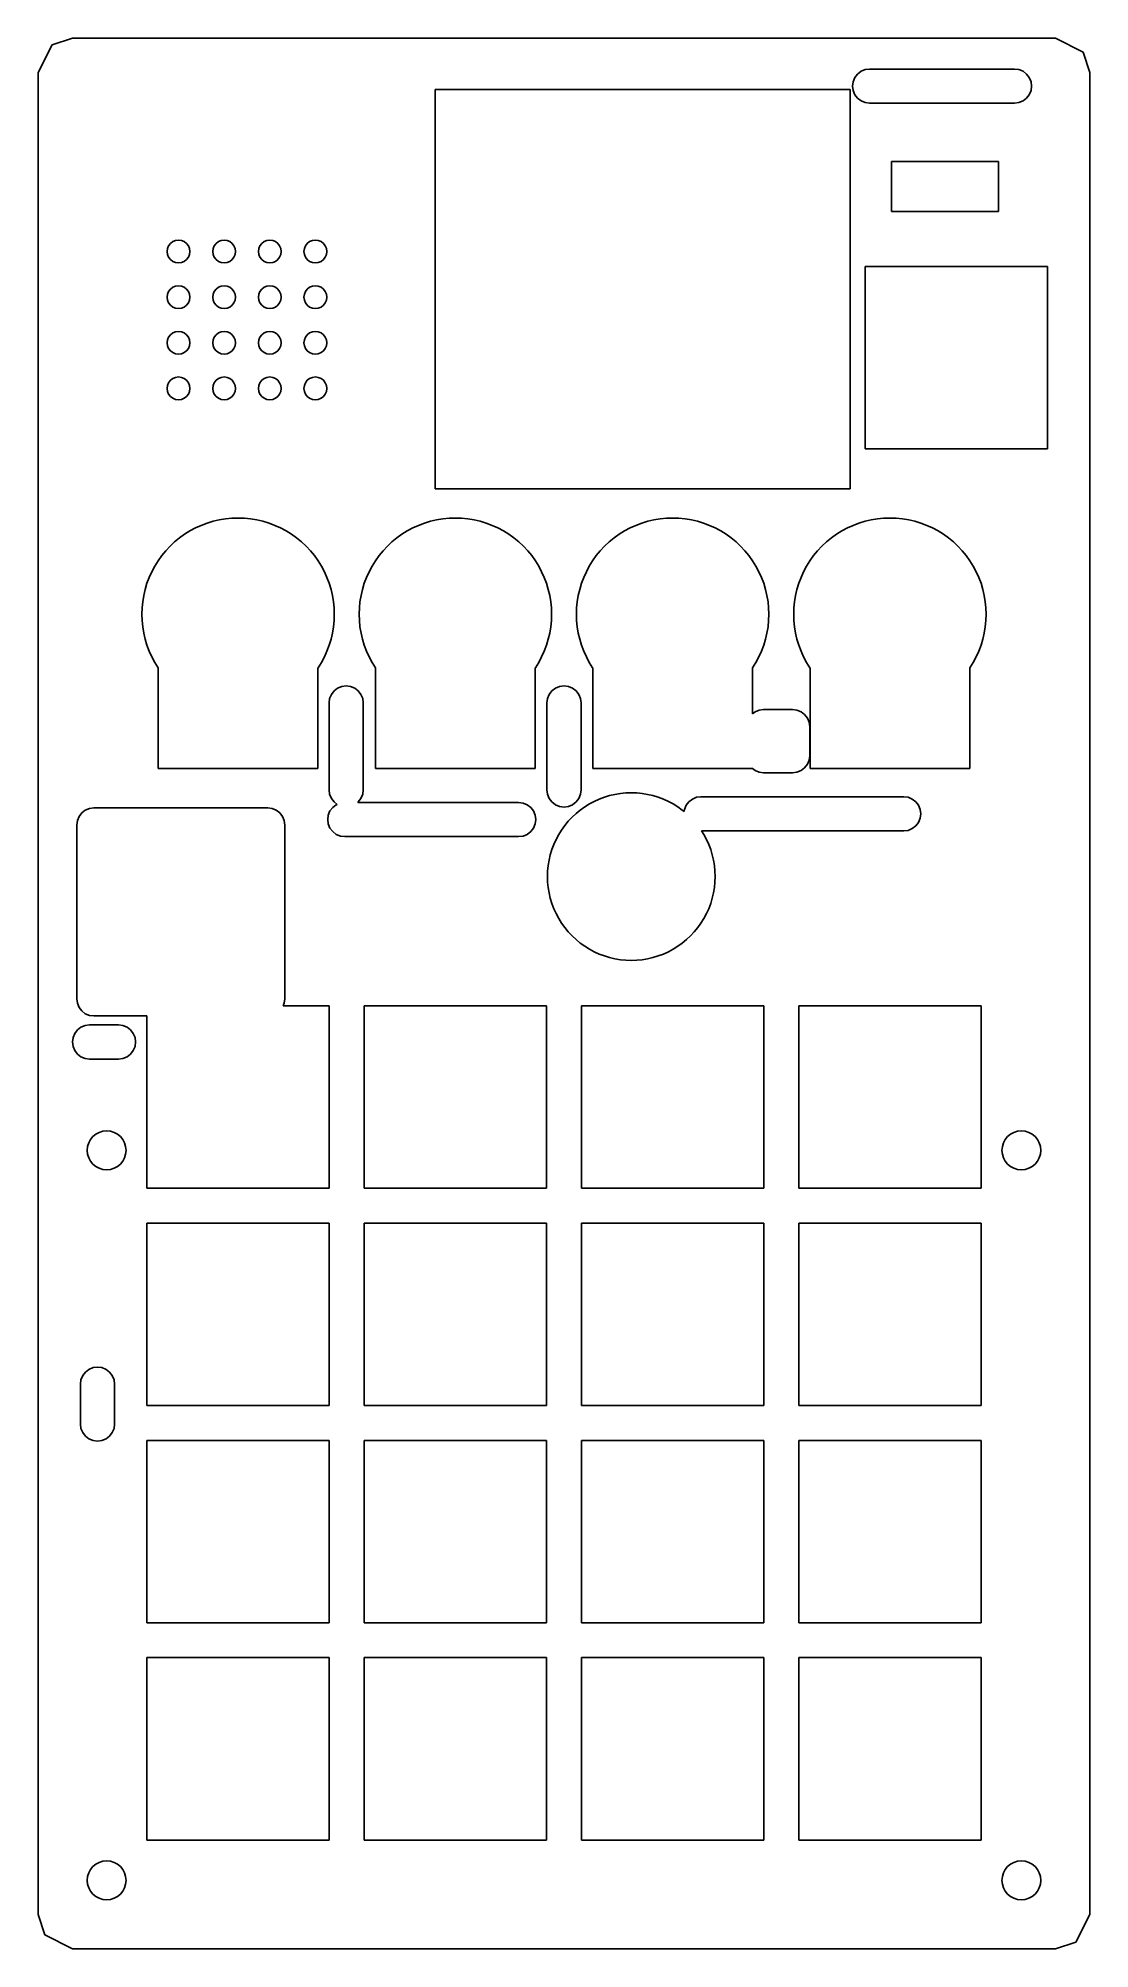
# Model space of a CAD drawing. Header units: metres. Extents: x 0 to 92, y 0 to 168.
import ezdxf

# ---------------------------------------------------------------- set-up
doc = ezdxf.new("R2010")
doc.units = ezdxf.units.M

msp = doc.modelspace()

# ---------------------------------------------------------------- linework, layer by layer
for p, q in [((3, 167.5), (1.23665, 166.927)), ((89.2, 167.5), (3, 167.5)), ((91.627, 166.263), (89.2, 167.5)), ((1.23665, 166.927), (0, 164.5)), ((92.2, 164.5), (91.627, 166.263)), ((0, 164.5), (0, 3)), ((71.601, 164.05), (71.8393, 164.361)), ((71.8393, 164.361), (72.15, 164.599)), ((72.15, 164.599), (72.5118, 164.749)), ((72.5118, 164.749), (72.9, 164.8)), ((72.9, 164.8), (85.6, 164.8)), ((85.6, 164.8), (85.9882, 164.749)), ((85.9882, 164.749), (86.35, 164.599)), ((86.35, 164.599), (86.6607, 164.361)), ((86.6607, 164.361), (86.899, 164.05)), ((92.2, 3), (92.2, 164.5)), ((34.8, 128), (34.8, 163)), ((34.8, 163), (71.2, 163)), ((71.2, 163), (71.2, 128)), ((71.4, 163.3), (71.4511, 163.688)), ((71.4511, 162.912), (71.4, 163.3)), ((71.4511, 163.688), (71.601, 164.05)), ((71.601, 162.55), (71.4511, 162.912)), ((71.8393, 162.239), (71.601, 162.55)), ((86.899, 162.55), (86.6607, 162.239)), ((86.899, 164.05), (87.0489, 163.688)), ((87.0489, 162.912), (86.899, 162.55)), ((87.0489, 163.688), (87.1, 163.3)), ((87.1, 163.3), (87.0489, 162.912)), ((72.15, 162.001), (71.8393, 162.239)), ((72.5118, 161.851), (72.15, 162.001)), ((72.9, 161.8), (72.5118, 161.851)), ((85.6, 161.8), (72.9, 161.8)), ((85.9882, 161.851), (85.6, 161.8)), ((86.35, 162.001), (85.9882, 161.851)), ((86.6607, 162.239), (86.35, 162.001)), ((74.8, 152.3), (74.8, 156.7)), ((74.8, 156.7), (84.2, 156.7)), ((84.2, 156.7), (84.2, 152.3)), ((84.2, 152.3), (74.8, 152.3)), ((11.3341, 149.059), (11.434, 149.3)), ((11.434, 149.3), (11.5929, 149.507)), ((11.5929, 149.507), (11.8, 149.666)), ((11.8, 149.666), (12.0412, 149.766)), ((12.0412, 149.766), (12.3, 149.8)), ((12.3, 149.8), (12.5588, 149.766)), ((12.5588, 149.766), (12.8, 149.666)), ((12.8, 149.666), (13.0071, 149.507)), ((13.0071, 149.507), (13.166, 149.3)), ((13.166, 149.3), (13.2659, 149.059)), ((15.3341, 149.059), (15.434, 149.3)), ((15.434, 149.3), (15.5929, 149.507)), ((15.5929, 149.507), (15.8, 149.666)), ((15.8, 149.666), (16.0412, 149.766)), ((16.0412, 149.766), (16.3, 149.8)), ((16.3, 149.8), (16.5588, 149.766)), ((16.5588, 149.766), (16.8, 149.666)), ((16.8, 149.666), (17.0071, 149.507)), ((17.0071, 149.507), (17.166, 149.3)), ((17.166, 149.3), (17.2659, 149.059)), ((19.3341, 149.059), (19.434, 149.3)), ((19.434, 149.3), (19.5929, 149.507)), ((19.5929, 149.507), (19.8, 149.666)), ((19.8, 149.666), (20.0412, 149.766)), ((20.0412, 149.766), (20.3, 149.8)), ((20.3, 149.8), (20.5588, 149.766)), ((20.5588, 149.766), (20.8, 149.666)), ((20.8, 149.666), (21.0071, 149.507)), ((21.0071, 149.507), (21.166, 149.3)), ((21.166, 149.3), (21.2659, 149.059)), ((23.3341, 149.059), (23.434, 149.3)), ((23.434, 149.3), (23.5929, 149.507)), ((23.5929, 149.507), (23.8, 149.666)), ((23.8, 149.666), (24.0412, 149.766)), ((24.0412, 149.766), (24.3, 149.8)), ((24.3, 149.8), (24.5588, 149.766)), ((24.5588, 149.766), (24.8, 149.666)), ((24.8, 149.666), (25.0071, 149.507)), ((25.0071, 149.507), (25.166, 149.3)), ((25.166, 149.3), (25.2659, 149.059)), ((11.3, 148.8), (11.3341, 149.059)), ((11.3341, 148.541), (11.3, 148.8)), ((11.434, 148.3), (11.3341, 148.541)), ((11.5929, 148.093), (11.434, 148.3)), ((11.8, 147.934), (11.5929, 148.093)), ((12.0412, 147.834), (11.8, 147.934)), ((12.3, 147.8), (12.0412, 147.834)), ((12.5588, 147.834), (12.3, 147.8)), ((12.8, 147.934), (12.5588, 147.834)), ((13.0071, 148.093), (12.8, 147.934)), ((13.166, 148.3), (13.0071, 148.093)), ((13.2659, 148.541), (13.166, 148.3)), ((13.2659, 149.059), (13.3, 148.8)), ((13.3, 148.8), (13.2659, 148.541)), ((15.3, 148.8), (15.3341, 149.059)), ((15.3341, 148.541), (15.3, 148.8)), ((15.434, 148.3), (15.3341, 148.541)), ((15.5929, 148.093), (15.434, 148.3)), ((15.8, 147.934), (15.5929, 148.093)), ((16.0412, 147.834), (15.8, 147.934)), ((16.3, 147.8), (16.0412, 147.834)), ((16.5588, 147.834), (16.3, 147.8)), ((16.8, 147.934), (16.5588, 147.834)), ((17.0071, 148.093), (16.8, 147.934)), ((17.166, 148.3), (17.0071, 148.093)), ((17.2659, 148.541), (17.166, 148.3)), ((17.2659, 149.059), (17.3, 148.8)), ((17.3, 148.8), (17.2659, 148.541)), ((19.3, 148.8), (19.3341, 149.059)), ((19.3341, 148.541), (19.3, 148.8)), ((19.434, 148.3), (19.3341, 148.541)), ((19.5929, 148.093), (19.434, 148.3)), ((19.8, 147.934), (19.5929, 148.093)), ((20.0412, 147.834), (19.8, 147.934)), ((20.3, 147.8), (20.0412, 147.834)), ((20.5588, 147.834), (20.3, 147.8)), ((20.8, 147.934), (20.5588, 147.834)), ((21.0071, 148.093), (20.8, 147.934)), ((21.166, 148.3), (21.0071, 148.093)), ((21.2659, 148.541), (21.166, 148.3)), ((21.2659, 149.059), (21.3, 148.8)), ((21.3, 148.8), (21.2659, 148.541)), ((23.3, 148.8), (23.3341, 149.059)), ((23.3341, 148.541), (23.3, 148.8)), ((23.434, 148.3), (23.3341, 148.541)), ((23.5929, 148.093), (23.434, 148.3)), ((23.8, 147.934), (23.5929, 148.093)), ((24.0412, 147.834), (23.8, 147.934)), ((24.3, 147.8), (24.0412, 147.834)), ((24.5588, 147.834), (24.3, 147.8)), ((24.8, 147.934), (24.5588, 147.834)), ((25.0071, 148.093), (24.8, 147.934)), ((25.166, 148.3), (25.0071, 148.093)), ((25.2659, 148.541), (25.166, 148.3)), ((25.2659, 149.059), (25.3, 148.8)), ((25.3, 148.8), (25.2659, 148.541)), ((72.5, 131.5), (72.5, 147.5)), ((72.5, 147.5), (88.5, 147.5)), ((88.5, 147.5), (88.5, 131.5)), ((11.8, 145.666), (12.0412, 145.766)), ((12.0412, 145.766), (12.3, 145.8)), ((12.3, 145.8), (12.5588, 145.766)), ((12.5588, 145.766), (12.8, 145.666)), ((15.8, 145.666), (16.0412, 145.766)), ((16.0412, 145.766), (16.3, 145.8)), ((16.3, 145.8), (16.5588, 145.766)), ((16.5588, 145.766), (16.8, 145.666)), ((19.8, 145.666), (20.0412, 145.766)), ((20.0412, 145.766), (20.3, 145.8)), ((20.3, 145.8), (20.5588, 145.766)), ((20.5588, 145.766), (20.8, 145.666)), ((23.8, 145.666), (24.0412, 145.766)), ((24.0412, 145.766), (24.3, 145.8)), ((24.3, 145.8), (24.5588, 145.766)), ((24.5588, 145.766), (24.8, 145.666)), ((11.3, 144.8), (11.3341, 145.059)), ((11.3341, 144.541), (11.3, 144.8)), ((11.3341, 145.059), (11.434, 145.3)), ((11.434, 144.3), (11.3341, 144.541)), ((11.434, 145.3), (11.5929, 145.507)), ((11.5929, 144.093), (11.434, 144.3)), ((11.5929, 145.507), (11.8, 145.666)), ((11.8, 143.934), (11.5929, 144.093)), ((12.8, 145.666), (13.0071, 145.507)), ((13.0071, 144.093), (12.8, 143.934)), ((13.0071, 145.507), (13.166, 145.3)), ((13.166, 144.3), (13.0071, 144.093)), ((13.166, 145.3), (13.2659, 145.059)), ((13.2659, 144.541), (13.166, 144.3)), ((13.2659, 145.059), (13.3, 144.8)), ((13.3, 144.8), (13.2659, 144.541)), ((15.3, 144.8), (15.3341, 145.059)), ((15.3341, 144.541), (15.3, 144.8)), ((15.3341, 145.059), (15.434, 145.3)), ((15.434, 144.3), (15.3341, 144.541)), ((15.434, 145.3), (15.5929, 145.507)), ((15.5929, 144.093), (15.434, 144.3)), ((15.5929, 145.507), (15.8, 145.666)), ((15.8, 143.934), (15.5929, 144.093)), ((16.8, 145.666), (17.0071, 145.507)), ((17.0071, 144.093), (16.8, 143.934)), ((17.0071, 145.507), (17.166, 145.3)), ((17.166, 144.3), (17.0071, 144.093)), ((17.166, 145.3), (17.2659, 145.059)), ((17.2659, 144.541), (17.166, 144.3)), ((17.2659, 145.059), (17.3, 144.8)), ((17.3, 144.8), (17.2659, 144.541)), ((19.3, 144.8), (19.3341, 145.059)), ((19.3341, 144.541), (19.3, 144.8)), ((19.3341, 145.059), (19.434, 145.3)), ((19.434, 144.3), (19.3341, 144.541)), ((19.434, 145.3), (19.5929, 145.507)), ((19.5929, 144.093), (19.434, 144.3)), ((19.5929, 145.507), (19.8, 145.666)), ((19.8, 143.934), (19.5929, 144.093)), ((20.8, 145.666), (21.0071, 145.507)), ((21.0071, 144.093), (20.8, 143.934)), ((21.0071, 145.507), (21.166, 145.3)), ((21.166, 144.3), (21.0071, 144.093)), ((21.166, 145.3), (21.2659, 145.059)), ((21.2659, 144.541), (21.166, 144.3)), ((21.2659, 145.059), (21.3, 144.8)), ((21.3, 144.8), (21.2659, 144.541)), ((23.3, 144.8), (23.3341, 145.059)), ((23.3341, 144.541), (23.3, 144.8)), ((23.3341, 145.059), (23.434, 145.3)), ((23.434, 144.3), (23.3341, 144.541)), ((23.434, 145.3), (23.5929, 145.507)), ((23.5929, 144.093), (23.434, 144.3)), ((23.5929, 145.507), (23.8, 145.666)), ((23.8, 143.934), (23.5929, 144.093)), ((24.8, 145.666), (25.0071, 145.507)), ((25.0071, 144.093), (24.8, 143.934)), ((25.0071, 145.507), (25.166, 145.3)), ((25.166, 144.3), (25.0071, 144.093)), ((25.166, 145.3), (25.2659, 145.059)), ((25.2659, 144.541), (25.166, 144.3)), ((25.2659, 145.059), (25.3, 144.8)), ((25.3, 144.8), (25.2659, 144.541)), ((12.0412, 143.834), (11.8, 143.934)), ((12.3, 143.8), (12.0412, 143.834)), ((12.5588, 143.834), (12.3, 143.8)), ((12.8, 143.934), (12.5588, 143.834)), ((16.0412, 143.834), (15.8, 143.934)), ((16.3, 143.8), (16.0412, 143.834)), ((16.5588, 143.834), (16.3, 143.8)), ((16.8, 143.934), (16.5588, 143.834)), ((20.0412, 143.834), (19.8, 143.934)), ((20.3, 143.8), (20.0412, 143.834)), ((20.5588, 143.834), (20.3, 143.8)), ((20.8, 143.934), (20.5588, 143.834)), ((24.0412, 143.834), (23.8, 143.934)), ((24.3, 143.8), (24.0412, 143.834)), ((24.5588, 143.834), (24.3, 143.8)), ((24.8, 143.934), (24.5588, 143.834)), ((11.3, 140.8), (11.3341, 141.059)), ((11.3341, 140.541), (11.3, 140.8)), ((11.3341, 141.059), (11.434, 141.3)), ((11.434, 141.3), (11.5929, 141.507)), ((11.5929, 141.507), (11.8, 141.666)), ((11.8, 141.666), (12.0412, 141.766)), ((12.0412, 141.766), (12.3, 141.8)), ((12.3, 141.8), (12.5588, 141.766)), ((12.5588, 141.766), (12.8, 141.666)), ((12.8, 141.666), (13.0071, 141.507)), ((13.0071, 141.507), (13.166, 141.3)), ((13.166, 141.3), (13.2659, 141.059)), ((13.2659, 141.059), (13.3, 140.8)), ((13.3, 140.8), (13.2659, 140.541)), ((15.3, 140.8), (15.3341, 141.059)), ((15.3341, 140.541), (15.3, 140.8)), ((15.3341, 141.059), (15.434, 141.3)), ((15.434, 141.3), (15.5929, 141.507)), ((15.5929, 141.507), (15.8, 141.666)), ((15.8, 141.666), (16.0412, 141.766)), ((16.0412, 141.766), (16.3, 141.8)), ((16.3, 141.8), (16.5588, 141.766)), ((16.5588, 141.766), (16.8, 141.666)), ((16.8, 141.666), (17.0071, 141.507)), ((17.0071, 141.507), (17.166, 141.3)), ((17.166, 141.3), (17.2659, 141.059)), ((17.2659, 141.059), (17.3, 140.8)), ((17.3, 140.8), (17.2659, 140.541)), ((19.3, 140.8), (19.3341, 141.059)), ((19.3341, 140.541), (19.3, 140.8)), ((19.3341, 141.059), (19.434, 141.3)), ((19.434, 141.3), (19.5929, 141.507)), ((19.5929, 141.507), (19.8, 141.666)), ((19.8, 141.666), (20.0412, 141.766)), ((20.0412, 141.766), (20.3, 141.8)), ((20.3, 141.8), (20.5588, 141.766)), ((20.5588, 141.766), (20.8, 141.666)), ((20.8, 141.666), (21.0071, 141.507)), ((21.0071, 141.507), (21.166, 141.3)), ((21.166, 141.3), (21.2659, 141.059)), ((21.2659, 141.059), (21.3, 140.8)), ((21.3, 140.8), (21.2659, 140.541)), ((23.3, 140.8), (23.3341, 141.059)), ((23.3341, 140.541), (23.3, 140.8)), ((23.3341, 141.059), (23.434, 141.3)), ((23.434, 141.3), (23.5929, 141.507)), ((23.5929, 141.507), (23.8, 141.666)), ((23.8, 141.666), (24.0412, 141.766)), ((24.0412, 141.766), (24.3, 141.8)), ((24.3, 141.8), (24.5588, 141.766)), ((24.5588, 141.766), (24.8, 141.666)), ((24.8, 141.666), (25.0071, 141.507)), ((25.0071, 141.507), (25.166, 141.3)), ((25.166, 141.3), (25.2659, 141.059)), ((25.2659, 141.059), (25.3, 140.8)), ((25.3, 140.8), (25.2659, 140.541)), ((11.434, 140.3), (11.3341, 140.541)), ((11.5929, 140.093), (11.434, 140.3)), ((11.8, 139.934), (11.5929, 140.093)), ((12.0412, 139.834), (11.8, 139.934)), ((12.3, 139.8), (12.0412, 139.834)), ((12.5588, 139.834), (12.3, 139.8)), ((12.8, 139.934), (12.5588, 139.834)), ((13.0071, 140.093), (12.8, 139.934)), ((13.166, 140.3), (13.0071, 140.093)), ((13.2659, 140.541), (13.166, 140.3)), ((15.434, 140.3), (15.3341, 140.541)), ((15.5929, 140.093), (15.434, 140.3)), ((15.8, 139.934), (15.5929, 140.093)), ((16.0412, 139.834), (15.8, 139.934)), ((16.3, 139.8), (16.0412, 139.834)), ((16.5588, 139.834), (16.3, 139.8)), ((16.8, 139.934), (16.5588, 139.834)), ((17.0071, 140.093), (16.8, 139.934)), ((17.166, 140.3), (17.0071, 140.093)), ((17.2659, 140.541), (17.166, 140.3)), ((19.434, 140.3), (19.3341, 140.541)), ((19.5929, 140.093), (19.434, 140.3)), ((19.8, 139.934), (19.5929, 140.093)), ((20.0412, 139.834), (19.8, 139.934)), ((20.3, 139.8), (20.0412, 139.834)), ((20.5588, 139.834), (20.3, 139.8)), ((20.8, 139.934), (20.5588, 139.834)), ((21.0071, 140.093), (20.8, 139.934)), ((21.166, 140.3), (21.0071, 140.093)), ((21.2659, 140.541), (21.166, 140.3)), ((23.434, 140.3), (23.3341, 140.541)), ((23.5929, 140.093), (23.434, 140.3)), ((23.8, 139.934), (23.5929, 140.093)), ((24.0412, 139.834), (23.8, 139.934)), ((24.3, 139.8), (24.0412, 139.834)), ((24.5588, 139.834), (24.3, 139.8)), ((24.8, 139.934), (24.5588, 139.834)), ((25.0071, 140.093), (24.8, 139.934)), ((25.166, 140.3), (25.0071, 140.093)), ((25.2659, 140.541), (25.166, 140.3)), ((11.434, 137.3), (11.5929, 137.507)), ((11.5929, 137.507), (11.8, 137.666)), ((11.8, 137.666), (12.0412, 137.766)), ((12.0412, 137.766), (12.3, 137.8)), ((12.3, 137.8), (12.5588, 137.766)), ((12.5588, 137.766), (12.8, 137.666)), ((12.8, 137.666), (13.0071, 137.507)), ((13.0071, 137.507), (13.166, 137.3)), ((15.434, 137.3), (15.5929, 137.507)), ((15.5929, 137.507), (15.8, 137.666)), ((15.8, 137.666), (16.0412, 137.766)), ((16.0412, 137.766), (16.3, 137.8)), ((16.3, 137.8), (16.5588, 137.766)), ((16.5588, 137.766), (16.8, 137.666)), ((16.8, 137.666), (17.0071, 137.507)), ((17.0071, 137.507), (17.166, 137.3)), ((19.434, 137.3), (19.5929, 137.507)), ((19.5929, 137.507), (19.8, 137.666)), ((19.8, 137.666), (20.0412, 137.766)), ((20.0412, 137.766), (20.3, 137.8)), ((20.3, 137.8), (20.5588, 137.766)), ((20.5588, 137.766), (20.8, 137.666)), ((20.8, 137.666), (21.0071, 137.507)), ((21.0071, 137.507), (21.166, 137.3)), ((23.434, 137.3), (23.5929, 137.507)), ((23.5929, 137.507), (23.8, 137.666)), ((23.8, 137.666), (24.0412, 137.766)), ((24.0412, 137.766), (24.3, 137.8)), ((24.3, 137.8), (24.5588, 137.766)), ((24.5588, 137.766), (24.8, 137.666)), ((24.8, 137.666), (25.0071, 137.507)), ((25.0071, 137.507), (25.166, 137.3)), ((11.3, 136.8), (11.3341, 137.059)), ((11.3341, 136.541), (11.3, 136.8)), ((11.3341, 137.059), (11.434, 137.3)), ((11.434, 136.3), (11.3341, 136.541)), ((11.5929, 136.093), (11.434, 136.3)), ((11.8, 135.934), (11.5929, 136.093)), ((12.0412, 135.834), (11.8, 135.934)), ((12.3, 135.8), (12.0412, 135.834)), ((12.5588, 135.834), (12.3, 135.8)), ((12.8, 135.934), (12.5588, 135.834)), ((13.0071, 136.093), (12.8, 135.934)), ((13.166, 136.3), (13.0071, 136.093)), ((13.166, 137.3), (13.2659, 137.059)), ((13.2659, 136.541), (13.166, 136.3)), ((13.2659, 137.059), (13.3, 136.8)), ((13.3, 136.8), (13.2659, 136.541)), ((15.3, 136.8), (15.3341, 137.059)), ((15.3341, 136.541), (15.3, 136.8)), ((15.3341, 137.059), (15.434, 137.3)), ((15.434, 136.3), (15.3341, 136.541)), ((15.5929, 136.093), (15.434, 136.3)), ((15.8, 135.934), (15.5929, 136.093)), ((16.0412, 135.834), (15.8, 135.934)), ((16.3, 135.8), (16.0412, 135.834)), ((16.5588, 135.834), (16.3, 135.8)), ((16.8, 135.934), (16.5588, 135.834)), ((17.0071, 136.093), (16.8, 135.934)), ((17.166, 136.3), (17.0071, 136.093)), ((17.166, 137.3), (17.2659, 137.059)), ((17.2659, 136.541), (17.166, 136.3)), ((17.2659, 137.059), (17.3, 136.8)), ((17.3, 136.8), (17.2659, 136.541)), ((19.3, 136.8), (19.3341, 137.059)), ((19.3341, 136.541), (19.3, 136.8)), ((19.3341, 137.059), (19.434, 137.3)), ((19.434, 136.3), (19.3341, 136.541)), ((19.5929, 136.093), (19.434, 136.3)), ((19.8, 135.934), (19.5929, 136.093)), ((20.0412, 135.834), (19.8, 135.934)), ((20.3, 135.8), (20.0412, 135.834)), ((20.5588, 135.834), (20.3, 135.8)), ((20.8, 135.934), (20.5588, 135.834)), ((21.0071, 136.093), (20.8, 135.934)), ((21.166, 136.3), (21.0071, 136.093)), ((21.166, 137.3), (21.2659, 137.059)), ((21.2659, 136.541), (21.166, 136.3)), ((21.2659, 137.059), (21.3, 136.8)), ((21.3, 136.8), (21.2659, 136.541)), ((23.3, 136.8), (23.3341, 137.059)), ((23.3341, 136.541), (23.3, 136.8)), ((23.3341, 137.059), (23.434, 137.3)), ((23.434, 136.3), (23.3341, 136.541)), ((23.5929, 136.093), (23.434, 136.3)), ((23.8, 135.934), (23.5929, 136.093)), ((24.0412, 135.834), (23.8, 135.934)), ((24.3, 135.8), (24.0412, 135.834)), ((24.5588, 135.834), (24.3, 135.8)), ((24.8, 135.934), (24.5588, 135.834)), ((25.0071, 136.093), (24.8, 135.934)), ((25.166, 136.3), (25.0071, 136.093)), ((25.166, 137.3), (25.2659, 137.059)), ((25.2659, 136.541), (25.166, 136.3)), ((25.2659, 137.059), (25.3, 136.8)), ((25.3, 136.8), (25.2659, 136.541)), ((88.5, 131.5), (72.5, 131.5)), ((71.2, 128), (34.8, 128)), ((12.3901, 123.692), (12.8388, 124.013)), ((12.8388, 124.013), (13.3075, 124.305)), ((13.3075, 124.305), (13.7943, 124.565)), ((13.7943, 124.565), (14.2971, 124.793)), ((14.2971, 124.793), (14.8136, 124.987)), ((14.8136, 124.987), (15.3419, 125.148)), ((15.3419, 125.148), (15.8794, 125.273)), ((15.8794, 125.273), (16.424, 125.363)), ((16.424, 125.363), (16.9733, 125.417)), ((16.9733, 125.417), (17.525, 125.435)), ((17.525, 125.435), (18.0767, 125.417)), ((18.0767, 125.417), (18.626, 125.363)), ((18.626, 125.363), (19.1706, 125.273)), ((19.1706, 125.273), (19.7081, 125.148)), ((19.7081, 125.148), (20.2363, 124.987)), ((20.2363, 124.987), (20.7529, 124.793)), ((20.7529, 124.793), (21.2557, 124.565)), ((21.2557, 124.565), (21.7425, 124.305)), ((21.7425, 124.305), (22.2112, 124.013)), ((22.2112, 124.013), (22.6599, 123.692)), ((31.4401, 123.692), (31.8888, 124.013)), ((31.8888, 124.013), (32.3575, 124.305)), ((32.3575, 124.305), (32.8443, 124.565)), ((32.8443, 124.565), (33.3471, 124.793)), ((33.3471, 124.793), (33.8636, 124.987)), ((33.8636, 124.987), (34.3919, 125.148)), ((34.3919, 125.148), (34.9294, 125.273)), ((34.9294, 125.273), (35.474, 125.363)), ((35.474, 125.363), (36.0233, 125.417)), ((36.0233, 125.417), (36.575, 125.435)), ((36.575, 125.435), (37.1267, 125.417)), ((37.1267, 125.417), (37.676, 125.363)), ((37.676, 125.363), (38.2206, 125.273)), ((38.2206, 125.273), (38.7581, 125.148)), ((38.7581, 125.148), (39.2863, 124.987)), ((39.2863, 124.987), (39.8029, 124.793)), ((39.8029, 124.793), (40.3057, 124.565)), ((40.3057, 124.565), (40.7925, 124.305)), ((40.7925, 124.305), (41.2612, 124.013)), ((41.2612, 124.013), (41.7099, 123.692)), ((50.4901, 123.692), (50.9388, 124.013)), ((50.9388, 124.013), (51.4075, 124.305)), ((51.4075, 124.305), (51.8943, 124.565)), ((51.8943, 124.565), (52.3971, 124.793)), ((52.3971, 124.793), (52.9137, 124.987)), ((52.9137, 124.987), (53.4418, 125.148)), ((53.4418, 125.148), (53.9794, 125.273)), ((53.9794, 125.273), (54.524, 125.363)), ((54.524, 125.363), (55.0733, 125.417)), ((55.0733, 125.417), (55.625, 125.435)), ((55.625, 125.435), (56.1767, 125.417)), ((56.1767, 125.417), (56.726, 125.363)), ((56.726, 125.363), (57.2706, 125.273)), ((57.2706, 125.273), (57.8081, 125.148)), ((57.8081, 125.148), (58.3363, 124.987)), ((58.3363, 124.987), (58.8529, 124.793)), ((58.8529, 124.793), (59.3557, 124.565)), ((59.3557, 124.565), (59.8425, 124.305)), ((59.8425, 124.305), (60.3112, 124.013)), ((60.3112, 124.013), (60.7599, 123.692)), ((69.5401, 123.692), (69.9888, 124.013)), ((69.9888, 124.013), (70.4575, 124.305)), ((70.4575, 124.305), (70.9443, 124.565)), ((70.9443, 124.565), (71.4471, 124.793)), ((71.4471, 124.793), (71.9637, 124.987)), ((71.9637, 124.987), (72.4919, 125.148)), ((72.4919, 125.148), (73.0294, 125.273)), ((73.0294, 125.273), (73.574, 125.363)), ((73.574, 125.363), (74.1233, 125.417)), ((74.1233, 125.417), (74.675, 125.435)), ((74.675, 125.435), (75.2267, 125.417)), ((75.2267, 125.417), (75.776, 125.363)), ((75.776, 125.363), (76.3206, 125.273)), ((76.3206, 125.273), (76.8581, 125.148)), ((76.8581, 125.148), (77.3863, 124.987)), ((77.3863, 124.987), (77.9029, 124.793)), ((77.9029, 124.793), (78.4057, 124.565)), ((78.4057, 124.565), (78.8925, 124.305)), ((78.8925, 124.305), (79.3612, 124.013)), ((79.3612, 124.013), (79.8099, 123.692)), ((10.8331, 122.135), (11.1832, 122.562)), ((11.1832, 122.562), (11.5605, 122.964)), ((11.5605, 122.964), (11.9634, 123.342)), ((11.9634, 123.342), (12.3901, 123.692)), ((22.6599, 123.692), (23.0866, 123.342)), ((23.0866, 123.342), (23.4894, 122.964)), ((23.4894, 122.964), (23.8668, 122.562)), ((23.8668, 122.562), (24.2169, 122.135)), ((29.8831, 122.135), (30.2332, 122.562)), ((30.2332, 122.562), (30.6105, 122.964)), ((30.6105, 122.964), (31.0134, 123.342)), ((31.0134, 123.342), (31.4401, 123.692)), ((41.7099, 123.692), (42.1366, 123.342)), ((42.1366, 123.342), (42.5394, 122.964)), ((42.5394, 122.964), (42.9168, 122.562)), ((42.9168, 122.562), (43.2669, 122.135)), ((48.9331, 122.135), (49.2832, 122.562)), ((49.2832, 122.562), (49.6606, 122.964)), ((49.6606, 122.964), (50.0634, 123.342)), ((50.0634, 123.342), (50.4901, 123.692)), ((60.7599, 123.692), (61.1866, 123.342)), ((61.1866, 123.342), (61.5894, 122.964)), ((61.5894, 122.964), (61.9668, 122.562)), ((61.9668, 122.562), (62.3169, 122.135)), ((67.9831, 122.135), (68.3332, 122.562)), ((68.3332, 122.562), (68.7105, 122.964)), ((68.7105, 122.964), (69.1134, 123.342)), ((69.1134, 123.342), (69.5401, 123.692)), ((79.8099, 123.692), (80.2366, 123.342)), ((80.2366, 123.342), (80.6394, 122.964)), ((80.6394, 122.964), (81.0168, 122.562)), ((81.0168, 122.562), (81.3669, 122.135)), ((9.73207, 120.228), (9.95987, 120.731)), ((9.95987, 120.731), (10.2201, 121.217)), ((10.2201, 121.217), (10.5116, 121.686)), ((10.5116, 121.686), (10.8331, 122.135)), ((24.2169, 122.135), (24.5384, 121.686)), ((24.5384, 121.686), (24.8299, 121.217)), ((24.8299, 121.217), (25.0901, 120.731)), ((25.0901, 120.731), (25.3179, 120.228)), ((28.7821, 120.228), (29.0099, 120.731)), ((29.0099, 120.731), (29.2701, 121.217)), ((29.2701, 121.217), (29.5615, 121.686)), ((29.5615, 121.686), (29.8831, 122.135)), ((43.2669, 122.135), (43.5884, 121.686)), ((43.5884, 121.686), (43.8799, 121.217)), ((43.8799, 121.217), (44.1401, 120.731)), ((44.1401, 120.731), (44.3679, 120.228)), ((47.8321, 120.228), (48.0599, 120.731)), ((48.0599, 120.731), (48.3201, 121.217)), ((48.3201, 121.217), (48.6115, 121.686)), ((48.6115, 121.686), (48.9331, 122.135)), ((62.3169, 122.135), (62.6384, 121.686)), ((62.6384, 121.686), (62.9299, 121.217)), ((62.9299, 121.217), (63.1901, 120.731)), ((63.1901, 120.731), (63.4179, 120.228)), ((66.8821, 120.228), (67.1099, 120.731)), ((67.1099, 120.731), (67.3701, 121.217)), ((67.3701, 121.217), (67.6615, 121.686)), ((67.6615, 121.686), (67.9831, 122.135)), ((81.3669, 122.135), (81.6884, 121.686)), ((81.6884, 121.686), (81.9799, 121.217)), ((81.9799, 121.217), (82.2401, 120.731)), ((82.2401, 120.731), (82.4679, 120.228)), ((9.25208, 118.646), (9.37741, 119.183)), ((9.37741, 119.183), (9.53764, 119.711)), ((9.53764, 119.711), (9.73207, 120.228)), ((25.3179, 120.228), (25.5123, 119.711)), ((25.5123, 119.711), (25.6726, 119.183)), ((25.6726, 119.183), (25.7979, 118.646)), ((28.3021, 118.646), (28.4274, 119.183)), ((28.4274, 119.183), (28.5876, 119.711)), ((28.5876, 119.711), (28.7821, 120.228)), ((44.3679, 120.228), (44.5623, 119.711)), ((44.5623, 119.711), (44.7226, 119.183)), ((44.7226, 119.183), (44.8479, 118.646)), ((47.3521, 118.646), (47.4774, 119.183)), ((47.4774, 119.183), (47.6376, 119.711)), ((47.6376, 119.711), (47.8321, 120.228)), ((63.4179, 120.228), (63.6124, 119.711)), ((63.6124, 119.711), (63.7726, 119.183)), ((63.7726, 119.183), (63.8979, 118.646)), ((66.4021, 118.646), (66.5274, 119.183)), ((66.5274, 119.183), (66.6876, 119.711)), ((66.6876, 119.711), (66.8821, 120.228)), ((82.4679, 120.228), (82.6624, 119.711)), ((82.6624, 119.711), (82.8226, 119.183)), ((82.8226, 119.183), (82.9479, 118.646)), ((9.09, 117), (9.10805, 117.552)), ((9.10805, 117.552), (9.16216, 118.101)), ((9.16216, 118.101), (9.25208, 118.646)), ((25.7979, 118.646), (25.8878, 118.101)), ((25.8878, 118.101), (25.9419, 117.552)), ((25.9419, 117.552), (25.96, 117)), ((28.14, 117), (28.1581, 117.552)), ((28.1581, 117.552), (28.2122, 118.101)), ((28.2122, 118.101), (28.3021, 118.646)), ((44.8479, 118.646), (44.9378, 118.101)), ((44.9378, 118.101), (44.9919, 117.552)), ((44.9919, 117.552), (45.01, 117)), ((47.19, 117), (47.2081, 117.552)), ((47.2081, 117.552), (47.2622, 118.101)), ((47.2622, 118.101), (47.3521, 118.646)), ((63.8979, 118.646), (63.9878, 118.101)), ((63.9878, 118.101), (64.0419, 117.552)), ((64.0419, 117.552), (64.06, 117)), ((66.24, 117), (66.2581, 117.552)), ((66.2581, 117.552), (66.3121, 118.101)), ((66.3121, 118.101), (66.4021, 118.646)), ((82.9479, 118.646), (83.0378, 118.101)), ((83.0378, 118.101), (83.0919, 117.552)), ((83.0919, 117.552), (83.11, 117)), ((9.10805, 116.448), (9.09, 117)), ((9.16216, 115.899), (9.10805, 116.448)), ((9.25208, 115.354), (9.16216, 115.899)), ((25.8878, 115.899), (25.7979, 115.354)), ((25.9419, 116.448), (25.8878, 115.899)), ((25.96, 117), (25.9419, 116.448)), ((28.1581, 116.448), (28.14, 117)), ((28.2122, 115.899), (28.1581, 116.448)), ((28.3021, 115.354), (28.2122, 115.899)), ((44.9378, 115.899), (44.8479, 115.354)), ((44.9919, 116.448), (44.9378, 115.899)), ((45.01, 117), (44.9919, 116.448)), ((47.2081, 116.448), (47.19, 117)), ((47.2622, 115.899), (47.2081, 116.448)), ((47.3521, 115.354), (47.2622, 115.899)), ((63.9878, 115.899), (63.8979, 115.354)), ((64.0419, 116.448), (63.9878, 115.899)), ((64.06, 117), (64.0419, 116.448)), ((66.2581, 116.448), (66.24, 117)), ((66.3121, 115.899), (66.2581, 116.448)), ((66.4021, 115.354), (66.3121, 115.899)), ((83.0378, 115.899), (82.9479, 115.354)), ((83.0919, 116.448), (83.0378, 115.899)), ((83.11, 117), (83.0919, 116.448)), ((9.37741, 114.817), (9.25208, 115.354)), ((9.53764, 114.289), (9.37741, 114.817)), ((9.73207, 113.772), (9.53764, 114.289)), ((25.5123, 114.289), (25.3179, 113.772)), ((25.6726, 114.817), (25.5123, 114.289)), ((25.7979, 115.354), (25.6726, 114.817)), ((28.4274, 114.817), (28.3021, 115.354)), ((28.5876, 114.289), (28.4274, 114.817)), ((28.7821, 113.772), (28.5876, 114.289)), ((44.5623, 114.289), (44.3679, 113.772)), ((44.7226, 114.817), (44.5623, 114.289)), ((44.8479, 115.354), (44.7226, 114.817)), ((47.4774, 114.817), (47.3521, 115.354)), ((47.6376, 114.289), (47.4774, 114.817)), ((47.8321, 113.772), (47.6376, 114.289)), ((63.6124, 114.289), (63.4179, 113.772)), ((63.7726, 114.817), (63.6124, 114.289)), ((63.8979, 115.354), (63.7726, 114.817)), ((66.5274, 114.817), (66.4021, 115.354)), ((66.6876, 114.289), (66.5274, 114.817)), ((66.8821, 113.772), (66.6876, 114.289)), ((82.6624, 114.289), (82.4679, 113.772)), ((82.8226, 114.817), (82.6624, 114.289)), ((82.9479, 115.354), (82.8226, 114.817)), ((9.95987, 113.269), (9.73207, 113.772)), ((10.2201, 112.782), (9.95987, 113.269)), ((10.5116, 112.314), (10.2201, 112.782)), ((10.525, 112.295), (10.5116, 112.314)), ((10.525, 103.48), (10.525, 112.295)), ((24.5384, 112.314), (24.525, 112.295)), ((24.525, 112.295), (24.525, 103.48)), ((24.8299, 112.782), (24.5384, 112.314)), ((25.0901, 113.269), (24.8299, 112.782)), ((25.3179, 113.772), (25.0901, 113.269)), ((29.0099, 113.269), (28.7821, 113.772)), ((29.2701, 112.782), (29.0099, 113.269)), ((29.5615, 112.314), (29.2701, 112.782)), ((29.575, 112.295), (29.5615, 112.314)), ((29.575, 103.48), (29.575, 112.295)), ((43.5884, 112.314), (43.575, 112.295)), ((43.575, 112.295), (43.575, 103.48)), ((43.8799, 112.782), (43.5884, 112.314)), ((44.1401, 113.269), (43.8799, 112.782)), ((44.3679, 113.772), (44.1401, 113.269)), ((48.0599, 113.269), (47.8321, 113.772)), ((48.3201, 112.782), (48.0599, 113.269)), ((48.6115, 112.314), (48.3201, 112.782)), ((48.625, 112.295), (48.6115, 112.314)), ((48.625, 103.48), (48.625, 112.295)), ((62.6384, 112.314), (62.625, 112.295)), ((62.625, 112.295), (62.625, 108.266)), ((62.9299, 112.782), (62.6384, 112.314)), ((63.1901, 113.269), (62.9299, 112.782)), ((63.4179, 113.772), (63.1901, 113.269)), ((67.1099, 113.269), (66.8821, 113.772)), ((67.3701, 112.782), (67.1099, 113.269)), ((67.6615, 112.314), (67.3701, 112.782)), ((67.675, 112.295), (67.6615, 112.314)), ((67.675, 103.48), (67.675, 112.295)), ((81.6884, 112.314), (81.675, 112.295)), ((81.675, 112.295), (81.675, 103.48)), ((81.9799, 112.782), (81.6884, 112.314)), ((82.2401, 113.269), (81.9799, 112.782)), ((82.4679, 113.772), (82.2401, 113.269)), ((26.25, 110.519), (26.6118, 110.669)), ((26.6118, 110.669), (27, 110.72)), ((27, 110.72), (27.3882, 110.669)), ((27.3882, 110.669), (27.75, 110.519)), ((45.35, 110.519), (45.7118, 110.669)), ((45.7118, 110.669), (46.1, 110.72)), ((46.1, 110.72), (46.4882, 110.669)), ((46.4882, 110.669), (46.85, 110.519)), ((25.5, 109.22), (25.5511, 109.608)), ((25.5, 101.6), (25.5, 109.22)), ((25.5511, 109.608), (25.701, 109.97)), ((25.701, 109.97), (25.9393, 110.281)), ((25.9393, 110.281), (26.25, 110.519)), ((27.75, 110.519), (28.0607, 110.281)), ((28.0607, 110.281), (28.299, 109.97)), ((28.299, 109.97), (28.4489, 109.608)), ((28.4489, 109.608), (28.5, 109.22)), ((28.5, 109.22), (28.5, 101.6)), ((44.6, 109.22), (44.6511, 109.608)), ((44.6, 101.6), (44.6, 109.22)), ((44.6511, 109.608), (44.8009, 109.97)), ((44.8009, 109.97), (45.0393, 110.281)), ((45.0393, 110.281), (45.35, 110.519)), ((46.85, 110.519), (47.1607, 110.281)), ((47.1607, 110.281), (47.399, 109.97)), ((47.399, 109.97), (47.5489, 109.608)), ((47.5489, 109.608), (47.6, 109.22)), ((47.6, 109.22), (47.6, 101.6)), ((62.625, 108.266), (62.85, 108.439)), ((62.85, 108.439), (63.2118, 108.589)), ((63.2118, 108.589), (63.6, 108.64)), ((63.6, 108.64), (66.14, 108.64)), ((66.14, 108.64), (66.5282, 108.589)), ((66.5282, 108.589), (66.89, 108.439)), ((66.89, 108.439), (67.2007, 108.201)), ((67.2007, 108.201), (67.439, 107.89)), ((67.439, 107.89), (67.5889, 107.528)), ((67.5889, 107.528), (67.64, 107.14)), ((67.64, 107.14), (67.64, 104.6)), ((67.5889, 104.212), (67.439, 103.85)), ((67.64, 104.6), (67.5889, 104.212)), ((24.525, 103.48), (10.525, 103.48)), ((43.575, 103.48), (29.575, 103.48)), ((62.6167, 103.48), (48.625, 103.48)), ((62.85, 103.301), (62.6167, 103.48)), ((63.2118, 103.151), (62.85, 103.301)), ((63.6, 103.1), (63.2118, 103.151)), ((66.14, 103.1), (63.6, 103.1)), ((66.5282, 103.151), (66.14, 103.1)), ((66.89, 103.301), (66.5282, 103.151)), ((67.2007, 103.539), (66.89, 103.301)), ((67.439, 103.85), (67.2007, 103.539)), ((81.675, 103.48), (67.675, 103.48)), ((25.5511, 101.212), (25.5, 101.6)), ((25.701, 100.85), (25.5511, 101.212)), ((25.9393, 100.539), (25.701, 100.85)), ((26.2095, 100.332), (25.9393, 100.539)), ((28.0607, 100.539), (28.0094, 100.5)), ((28.0094, 100.5), (42.12, 100.5)), ((28.299, 100.85), (28.0607, 100.539)), ((28.4489, 101.212), (28.299, 100.85)), ((28.5, 101.6), (28.4489, 101.212)), ((42.12, 100.5), (42.5082, 100.449)), ((44.6511, 101.212), (44.6, 101.6)), ((44.8009, 100.85), (44.6511, 101.212)), ((45.0393, 100.539), (44.8009, 100.85)), ((45.35, 100.301), (45.0393, 100.539)), ((47.1607, 100.539), (46.85, 100.301)), ((47.399, 100.85), (47.1607, 100.539)), ((47.5489, 101.212), (47.399, 100.85)), ((47.6, 101.6), (47.5489, 101.212)), ((48.325, 100.365), (48.7492, 100.592)), ((48.7492, 100.592), (49.1873, 100.791)), ((49.1873, 100.791), (49.6374, 100.96)), ((49.6374, 100.96), (50.0977, 101.1)), ((50.0977, 101.1), (50.5661, 101.209)), ((50.5661, 101.209), (51.0406, 101.287)), ((51.0406, 101.287), (51.5193, 101.334)), ((51.5193, 101.334), (52, 101.35)), ((52, 101.35), (52.4807, 101.334)), ((52.4807, 101.334), (52.9594, 101.287)), ((52.9594, 101.287), (53.4339, 101.209)), ((53.4339, 101.209), (53.9023, 101.1)), ((53.9023, 101.1), (54.3626, 100.96)), ((54.3626, 100.96), (54.8127, 100.791)), ((54.8127, 100.791), (55.2508, 100.592)), ((55.2508, 100.592), (55.675, 100.365)), ((56.811, 100.25), (57.0493, 100.561)), ((57.0493, 100.561), (57.36, 100.799)), ((57.36, 100.799), (57.7218, 100.949)), ((57.7218, 100.949), (58.11, 101)), ((58.11, 101), (75.89, 101)), ((75.89, 101), (76.2782, 100.949)), ((76.2782, 100.949), (76.64, 100.799)), ((76.64, 100.799), (76.9507, 100.561)), ((76.9507, 100.561), (77.189, 100.25)), ((3.37999, 98.52), (3.43111, 98.9082)), ((3.43111, 98.9082), (3.58095, 99.27)), ((3.58095, 99.27), (3.81934, 99.5807)), ((3.81934, 99.5807), (4.12999, 99.819)), ((4.12999, 99.819), (4.49176, 99.9689)), ((4.49176, 99.9689), (4.87999, 100.02)), ((4.87999, 100.02), (20.12, 100.02)), ((20.12, 100.02), (20.5082, 99.9689)), ((20.5082, 99.9689), (20.87, 99.819)), ((20.87, 99.819), (21.1806, 99.5807)), ((21.1806, 99.5807), (21.419, 99.27)), ((21.419, 99.27), (21.5689, 98.9082)), ((21.5689, 98.9082), (21.62, 98.52)), ((25.38, 99), (25.4311, 99.3882)), ((25.4311, 98.6118), (25.38, 99)), ((25.4311, 99.3882), (25.5809, 99.75)), ((25.5809, 99.75), (25.8193, 100.061)), ((25.8193, 100.061), (26.13, 100.299)), ((26.13, 100.299), (26.2095, 100.332)), ((42.5082, 100.449), (42.87, 100.299)), ((42.87, 100.299), (43.1806, 100.061)), ((43.1806, 100.061), (43.419, 99.75)), ((43.419, 99.75), (43.5689, 99.3882)), ((43.5689, 99.3882), (43.62, 99)), ((43.62, 99), (43.5689, 98.6118)), ((45.7118, 100.151), (45.35, 100.301)), ((46.1, 100.1), (45.7118, 100.151)), ((46.4882, 100.151), (46.1, 100.1)), ((46.1688, 98.4744), (46.474, 98.8462)), ((46.474, 98.8462), (46.8028, 99.1972)), ((46.85, 100.301), (46.4882, 100.151)), ((46.8028, 99.1972), (47.1538, 99.526)), ((47.1538, 99.526), (47.5256, 99.8311)), ((47.5256, 99.8311), (47.9165, 100.111)), ((47.9165, 100.111), (48.325, 100.365)), ((55.675, 100.365), (56.0834, 100.111)), ((56.0834, 100.111), (56.4744, 99.8311)), ((56.4744, 99.8311), (56.6361, 99.6984)), ((56.6361, 99.6984), (56.6611, 99.8882)), ((56.6611, 99.8882), (56.811, 100.25)), ((77.189, 100.25), (77.3389, 99.8882)), ((77.3389, 99.1118), (77.189, 98.75)), ((77.3389, 99.8882), (77.39, 99.5)), ((77.39, 99.5), (77.3389, 99.1118)), ((3.37999, 83.28), (3.37999, 98.52)), ((21.62, 98.52), (21.62, 83.28)), ((25.5809, 98.25), (25.4311, 98.6118)), ((25.8193, 97.9393), (25.5809, 98.25)), ((26.13, 97.701), (25.8193, 97.9393)), ((26.4918, 97.5511), (26.13, 97.701)), ((26.88, 97.5), (26.4918, 97.5511)), ((42.12, 97.5), (26.88, 97.5)), ((42.5082, 97.5511), (42.12, 97.5)), ((42.87, 97.701), (42.5082, 97.5511)), ((43.1806, 97.9393), (42.87, 97.701)), ((43.419, 98.25), (43.1806, 97.9393)), ((43.5689, 98.6118), (43.419, 98.25)), ((45.2095, 96.8127), (45.408, 97.2508)), ((45.408, 97.2508), (45.6347, 97.675)), ((45.6347, 97.675), (45.8887, 98.0834)), ((45.8887, 98.0834), (46.1688, 98.4744)), ((75.89, 98), (58.1632, 98)), ((58.1632, 98), (58.3653, 97.675)), ((58.3653, 97.675), (58.592, 97.2508)), ((58.592, 97.2508), (58.7905, 96.8127)), ((76.2782, 98.0511), (75.89, 98)), ((76.64, 98.201), (76.2782, 98.0511)), ((76.9507, 98.4393), (76.64, 98.201)), ((77.189, 98.75), (76.9507, 98.4393)), ((44.7912, 95.4339), (44.9004, 95.9023)), ((44.9004, 95.9023), (45.0401, 96.3626)), ((45.0401, 96.3626), (45.2095, 96.8127)), ((58.7905, 96.8127), (58.9599, 96.3626)), ((58.9599, 96.3626), (59.0995, 95.9023)), ((59.0995, 95.9023), (59.2088, 95.4339)), ((44.65, 94), (44.6657, 94.4807)), ((44.6657, 93.5193), (44.65, 94)), ((44.6657, 94.4807), (44.7129, 94.9594)), ((44.7129, 94.9594), (44.7912, 95.4339)), ((59.2088, 95.4339), (59.2871, 94.9594)), ((59.2871, 94.9594), (59.3343, 94.4807)), ((59.3343, 94.4807), (59.35, 94)), ((59.35, 94), (59.3343, 93.5193)), ((44.7129, 93.0406), (44.6657, 93.5193)), ((44.7912, 92.5661), (44.7129, 93.0406)), ((44.9004, 92.0977), (44.7912, 92.5661)), ((59.2088, 92.5661), (59.0995, 92.0977)), ((59.2871, 93.0406), (59.2088, 92.5661)), ((59.3343, 93.5193), (59.2871, 93.0406)), ((45.0401, 91.6374), (44.9004, 92.0977)), ((45.2095, 91.1873), (45.0401, 91.6374)), ((45.408, 90.7492), (45.2095, 91.1873)), ((45.6347, 90.325), (45.408, 90.7492)), ((58.592, 90.7492), (58.3653, 90.325)), ((58.7905, 91.1873), (58.592, 90.7492)), ((58.9599, 91.6374), (58.7905, 91.1873)), ((59.0995, 92.0977), (58.9599, 91.6374)), ((45.8887, 89.9165), (45.6347, 90.325)), ((46.1688, 89.5256), (45.8887, 89.9165)), ((46.474, 89.1538), (46.1688, 89.5256)), ((46.8028, 88.8028), (46.474, 89.1538)), ((47.1538, 88.474), (46.8028, 88.8028)), ((57.1972, 88.8028), (56.8462, 88.474)), ((57.526, 89.1538), (57.1972, 88.8028)), ((57.8311, 89.5256), (57.526, 89.1538)), ((58.1113, 89.9165), (57.8311, 89.5256)), ((58.3653, 90.325), (58.1113, 89.9165)), ((47.5256, 88.1688), (47.1538, 88.474)), ((47.9165, 87.8887), (47.5256, 88.1688)), ((48.325, 87.6347), (47.9165, 87.8887)), ((48.7492, 87.408), (48.325, 87.6347)), ((49.1873, 87.2095), (48.7492, 87.408)), ((49.6374, 87.0401), (49.1873, 87.2095)), ((54.8127, 87.2095), (54.3626, 87.0401)), ((55.2508, 87.408), (54.8127, 87.2095)), ((55.675, 87.6347), (55.2508, 87.408)), ((56.0834, 87.8887), (55.675, 87.6347)), ((56.4744, 88.1688), (56.0834, 87.8887)), ((56.8462, 88.474), (56.4744, 88.1688)), ((50.0977, 86.9004), (49.6374, 87.0401)), ((50.5661, 86.7912), (50.0977, 86.9004)), ((51.0406, 86.7129), (50.5661, 86.7912)), ((51.5193, 86.6657), (51.0406, 86.7129)), ((52, 86.65), (51.5193, 86.6657)), ((52.4807, 86.6657), (52, 86.65)), ((52.9594, 86.7129), (52.4807, 86.6657)), ((53.4339, 86.7912), (52.9594, 86.7129)), ((53.9023, 86.9004), (53.4339, 86.7912)), ((54.3626, 87.0401), (53.9023, 86.9004)), ((3.43111, 82.8918), (3.37999, 83.28)), ((3.58095, 82.53), (3.43111, 82.8918)), ((3.81934, 82.2193), (3.58095, 82.53)), ((4.12999, 81.981), (3.81934, 82.2193)), ((21.5689, 82.8918), (21.4791, 82.675)), ((21.4791, 82.675), (25.525, 82.675)), ((21.62, 83.28), (21.5689, 82.8918)), ((25.525, 82.675), (25.525, 66.675)), ((28.575, 66.675), (28.575, 82.675)), ((28.575, 82.675), (44.575, 82.675)), ((44.575, 82.675), (44.575, 66.675)), ((47.625, 66.675), (47.625, 82.675)), ((47.625, 82.675), (63.625, 82.675)), ((63.625, 82.675), (63.625, 66.675)), ((66.675, 66.675), (66.675, 82.675)), ((66.675, 82.675), (82.675, 82.675)), ((82.675, 82.675), (82.675, 66.675)), ((3.20096, 80.25), (3.43933, 80.5607)), ((3.43933, 80.5607), (3.75, 80.799)), ((3.75, 80.799), (4.11177, 80.9489)), ((4.11177, 80.9489), (4.5, 81)), ((4.49176, 81.8311), (4.12999, 81.981)), ((4.87999, 81.78), (4.49176, 81.8311)), ((4.5, 81), (7.03999, 81)), ((9.52499, 81.78), (4.87999, 81.78)), ((7.03999, 81), (7.42822, 80.9489)), ((7.42822, 80.9489), (7.78999, 80.799)), ((7.78999, 80.799), (8.10065, 80.5607)), ((8.10065, 80.5607), (8.33904, 80.25)), ((9.52499, 66.675), (9.52499, 81.78)), ((3, 79.5), (3.0511, 79.8882)), ((3.0511, 79.1118), (3, 79.5)), ((3.0511, 79.8882), (3.20096, 80.25)), ((3.20096, 78.75), (3.0511, 79.1118)), ((3.43933, 78.4393), (3.20096, 78.75)), ((8.33904, 78.75), (8.10065, 78.4393)), ((8.33904, 80.25), (8.48888, 79.8882)), ((8.48888, 79.1118), (8.33904, 78.75)), ((8.48888, 79.8882), (8.53999, 79.5)), ((8.53999, 79.5), (8.48888, 79.1118)), ((3.75, 78.201), (3.43933, 78.4393)), ((4.11177, 78.0511), (3.75, 78.201)), ((4.5, 78), (4.11177, 78.0511)), ((7.03999, 78), (4.5, 78)), ((7.42822, 78.0511), (7.03999, 78)), ((7.78999, 78.201), (7.42822, 78.0511)), ((8.10065, 78.4393), (7.78999, 78.201)), ((4.33266, 70.3316), (4.4294, 70.6506)), ((4.4294, 70.6506), (4.58649, 70.9445)), ((4.58649, 70.9445), (4.79791, 71.2021)), ((4.79791, 71.2021), (5.05553, 71.4135)), ((5.05553, 71.4135), (5.34943, 71.5706)), ((5.34943, 71.5706), (5.66833, 71.6673)), ((5.66833, 71.6673), (6, 71.7)), ((6, 71.7), (6.33165, 71.6673)), ((6.33165, 71.6673), (6.65056, 71.5706)), ((6.65056, 71.5706), (6.94446, 71.4135)), ((6.94446, 71.4135), (7.20207, 71.2021)), ((7.20207, 71.2021), (7.4135, 70.9445)), ((7.4135, 70.9445), (7.57059, 70.6506)), ((7.57059, 70.6506), (7.66733, 70.3316)), ((84.5327, 70.3316), (84.6294, 70.6506)), ((84.6294, 70.6506), (84.7865, 70.9445)), ((84.7865, 70.9445), (84.9979, 71.2021)), ((84.9979, 71.2021), (85.2555, 71.4135)), ((85.2555, 71.4135), (85.5494, 71.5706)), ((85.5494, 71.5706), (85.8683, 71.6673)), ((85.8683, 71.6673), (86.2, 71.7)), ((86.2, 71.7), (86.5316, 71.6673)), ((86.5316, 71.6673), (86.8506, 71.5706)), ((86.8506, 71.5706), (87.1445, 71.4135)), ((87.1445, 71.4135), (87.4021, 71.2021)), ((87.4021, 71.2021), (87.6135, 70.9445)), ((87.6135, 70.9445), (87.7706, 70.6506)), ((87.7706, 70.6506), (87.8673, 70.3316)), ((4.29999, 70), (4.33266, 70.3316)), ((4.33266, 69.6683), (4.29999, 70)), ((4.4294, 69.3494), (4.33266, 69.6683)), ((4.58649, 69.0555), (4.4294, 69.3494)), ((4.79791, 68.7979), (4.58649, 69.0555)), ((5.05553, 68.5865), (4.79791, 68.7979)), ((7.20207, 68.7979), (6.94446, 68.5865)), ((7.4135, 69.0555), (7.20207, 68.7979)), ((7.57059, 69.3494), (7.4135, 69.0555)), ((7.66733, 69.6683), (7.57059, 69.3494)), ((7.66733, 70.3316), (7.7, 70)), ((7.7, 70), (7.66733, 69.6683)), ((84.5, 70), (84.5327, 70.3316)), ((84.5327, 69.6683), (84.5, 70)), ((84.6294, 69.3494), (84.5327, 69.6683)), ((84.7865, 69.0555), (84.6294, 69.3494)), ((84.9979, 68.7979), (84.7865, 69.0555)), ((85.2555, 68.5865), (84.9979, 68.7979)), ((87.4021, 68.7979), (87.1445, 68.5865)), ((87.6135, 69.0555), (87.4021, 68.7979)), ((87.7706, 69.3494), (87.6135, 69.0555)), ((87.8673, 69.6683), (87.7706, 69.3494)), ((87.8673, 70.3316), (87.9, 70)), ((87.9, 70), (87.8673, 69.6683)), ((5.34943, 68.4294), (5.05553, 68.5865)), ((5.66833, 68.3327), (5.34943, 68.4294)), ((6, 68.3), (5.66833, 68.3327)), ((6.33165, 68.3327), (6, 68.3)), ((6.65056, 68.4294), (6.33165, 68.3327)), ((6.94446, 68.5865), (6.65056, 68.4294)), ((85.5494, 68.4294), (85.2555, 68.5865)), ((85.8683, 68.3327), (85.5494, 68.4294)), ((86.2, 68.3), (85.8683, 68.3327)), ((86.5316, 68.3327), (86.2, 68.3)), ((86.8506, 68.4294), (86.5316, 68.3327)), ((87.1445, 68.5865), (86.8506, 68.4294)), ((25.525, 66.675), (9.52499, 66.675)), ((44.575, 66.675), (28.575, 66.675)), ((63.625, 66.675), (47.625, 66.675)), ((82.675, 66.675), (66.675, 66.675)), ((9.52499, 47.625), (9.52499, 63.625)), ((9.52499, 63.625), (25.525, 63.625)), ((25.525, 63.625), (25.525, 47.625)), ((28.575, 47.625), (28.575, 63.625)), ((28.575, 63.625), (44.575, 63.625)), ((44.575, 63.625), (44.575, 47.625)), ((47.625, 47.625), (47.625, 63.625)), ((47.625, 63.625), (63.625, 63.625)), ((63.625, 63.625), (63.625, 47.625)), ((66.675, 47.625), (66.675, 63.625)), ((66.675, 63.625), (82.675, 63.625)), ((82.675, 63.625), (82.675, 47.625)), ((3.7511, 49.8882), (3.90096, 50.25)), ((3.90096, 50.25), (4.13933, 50.5607)), ((4.13933, 50.5607), (4.45, 50.799)), ((4.45, 50.799), (4.81177, 50.9489)), ((4.81177, 50.9489), (5.2, 51)), ((5.2, 51), (5.58823, 50.9489)), ((5.58823, 50.9489), (5.95, 50.799)), ((5.95, 50.799), (6.26065, 50.5607)), ((6.26065, 50.5607), (6.49902, 50.25)), ((6.49902, 50.25), (6.64888, 49.8882)), ((3.7, 49.5), (3.7511, 49.8882)), ((3.7, 46), (3.7, 49.5)), ((6.64888, 49.8882), (6.7, 49.5)), ((6.7, 49.5), (6.7, 46)), ((25.525, 47.625), (9.52499, 47.625)), ((44.575, 47.625), (28.575, 47.625)), ((63.625, 47.625), (47.625, 47.625)), ((82.675, 47.625), (66.675, 47.625)), ((3.7511, 45.6118), (3.7, 46)), ((3.90096, 45.25), (3.7511, 45.6118)), ((4.13933, 44.9393), (3.90096, 45.25)), ((6.49902, 45.25), (6.26065, 44.9393)), ((6.64888, 45.6118), (6.49902, 45.25)), ((6.7, 46), (6.64888, 45.6118)), ((4.45, 44.701), (4.13933, 44.9393)), ((4.81177, 44.5511), (4.45, 44.701)), ((5.2, 44.5), (4.81177, 44.5511)), ((5.58823, 44.5511), (5.2, 44.5)), ((5.95, 44.701), (5.58823, 44.5511)), ((6.26065, 44.9393), (5.95, 44.701)), ((9.52499, 28.575), (9.52499, 44.575)), ((9.52499, 44.575), (25.525, 44.575)), ((25.525, 44.575), (25.525, 28.575)), ((28.575, 28.575), (28.575, 44.575)), ((28.575, 44.575), (44.575, 44.575)), ((44.575, 44.575), (44.575, 28.575)), ((47.625, 28.575), (47.625, 44.575)), ((47.625, 44.575), (63.625, 44.575)), ((63.625, 44.575), (63.625, 28.575)), ((66.675, 28.575), (66.675, 44.575)), ((66.675, 44.575), (82.675, 44.575)), ((82.675, 44.575), (82.675, 28.575)), ((25.525, 28.575), (9.52499, 28.575)), ((44.575, 28.575), (28.575, 28.575)), ((63.625, 28.575), (47.625, 28.575)), ((82.675, 28.575), (66.675, 28.575)), ((9.52499, 9.52499), (9.52499, 25.525)), ((9.52499, 25.525), (25.525, 25.525)), ((25.525, 25.525), (25.525, 9.52499)), ((28.575, 9.52499), (28.575, 25.525)), ((28.575, 25.525), (44.575, 25.525)), ((44.575, 25.525), (44.575, 9.52499)), ((47.625, 9.52499), (47.625, 25.525)), ((47.625, 25.525), (63.625, 25.525)), ((63.625, 25.525), (63.625, 9.52499)), ((66.675, 9.52499), (66.675, 25.525)), ((66.675, 25.525), (82.675, 25.525)), ((82.675, 25.525), (82.675, 9.52499)), ((25.525, 9.52499), (9.52499, 9.52499)), ((44.575, 9.52499), (28.575, 9.52499)), ((63.625, 9.52499), (47.625, 9.52499)), ((82.675, 9.52499), (66.675, 9.52499)), ((4.4294, 6.65056), (4.58649, 6.94446)), ((4.58649, 6.94446), (4.79791, 7.20207)), ((4.79791, 7.20207), (5.05553, 7.4135)), ((5.05553, 7.4135), (5.34943, 7.57059)), ((5.34943, 7.57059), (5.66833, 7.66733)), ((5.66833, 7.66733), (6, 7.7)), ((6, 7.7), (6.33165, 7.66733)), ((6.33165, 7.66733), (6.65056, 7.57059)), ((6.65056, 7.57059), (6.94446, 7.4135)), ((6.94446, 7.4135), (7.20207, 7.20207)), ((7.20207, 7.20207), (7.4135, 6.94446)), ((7.4135, 6.94446), (7.57059, 6.65056)), ((84.6294, 6.65056), (84.7865, 6.94446)), ((84.7865, 6.94446), (84.9979, 7.20207)), ((84.9979, 7.20207), (85.2555, 7.4135)), ((85.2555, 7.4135), (85.5494, 7.57059)), ((85.5494, 7.57059), (85.8683, 7.66733)), ((85.8683, 7.66733), (86.2, 7.7)), ((86.2, 7.7), (86.5316, 7.66733)), ((86.5316, 7.66733), (86.8506, 7.57059)), ((86.8506, 7.57059), (87.1445, 7.4135)), ((87.1445, 7.4135), (87.4021, 7.20207)), ((87.4021, 7.20207), (87.6135, 6.94446)), ((87.6135, 6.94446), (87.7706, 6.65056)), ((4.29999, 6), (4.33266, 6.33165)), ((4.33266, 5.66833), (4.29999, 6)), ((4.33266, 6.33165), (4.4294, 6.65056)), ((4.4294, 5.34943), (4.33266, 5.66833)), ((4.58649, 5.05553), (4.4294, 5.34943)), ((4.79791, 4.79791), (4.58649, 5.05553)), ((7.4135, 5.05553), (7.20207, 4.79791)), ((7.57059, 5.34943), (7.4135, 5.05553)), ((7.57059, 6.65056), (7.66733, 6.33165)), ((7.66733, 5.66833), (7.57059, 5.34943)), ((7.66733, 6.33165), (7.7, 6)), ((7.7, 6), (7.66733, 5.66833)), ((84.5, 6), (84.5327, 6.33165)), ((84.5327, 5.66833), (84.5, 6)), ((84.5327, 6.33165), (84.6294, 6.65056)), ((84.6294, 5.34943), (84.5327, 5.66833)), ((84.7865, 5.05553), (84.6294, 5.34943)), ((84.9979, 4.79791), (84.7865, 5.05553)), ((87.6135, 5.05553), (87.4021, 4.79791)), ((87.7706, 5.34943), (87.6135, 5.05553)), ((87.7706, 6.65056), (87.8673, 6.33165)), ((87.8673, 5.66833), (87.7706, 5.34943)), ((87.8673, 6.33165), (87.9, 6)), ((87.9, 6), (87.8673, 5.66833)), ((5.05553, 4.58649), (4.79791, 4.79791)), ((5.34943, 4.4294), (5.05553, 4.58649)), ((5.66833, 4.33266), (5.34943, 4.4294)), ((6, 4.29999), (5.66833, 4.33266)), ((6.33165, 4.33266), (6, 4.29999)), ((6.65056, 4.4294), (6.33165, 4.33266)), ((6.94446, 4.58649), (6.65056, 4.4294)), ((7.20207, 4.79791), (6.94446, 4.58649)), ((85.2555, 4.58649), (84.9979, 4.79791)), ((85.5494, 4.4294), (85.2555, 4.58649)), ((85.8683, 4.33266), (85.5494, 4.4294)), ((86.2, 4.29999), (85.8683, 4.33266)), ((86.5316, 4.33266), (86.2, 4.29999)), ((86.8506, 4.4294), (86.5316, 4.33266)), ((87.1445, 4.58649), (86.8506, 4.4294)), ((87.4021, 4.79791), (87.1445, 4.58649)), ((0, 3), (0.57295, 1.23665)), ((90.9633, 0.57295), (92.2, 3)), ((0.57295, 1.23665), (3, 0)), ((3, 0), (89.2, 0)), ((89.2, 0), (90.9633, 0.57295))]:
    msp.add_line(p, q)

doc.saveas('drawing.dxf')
